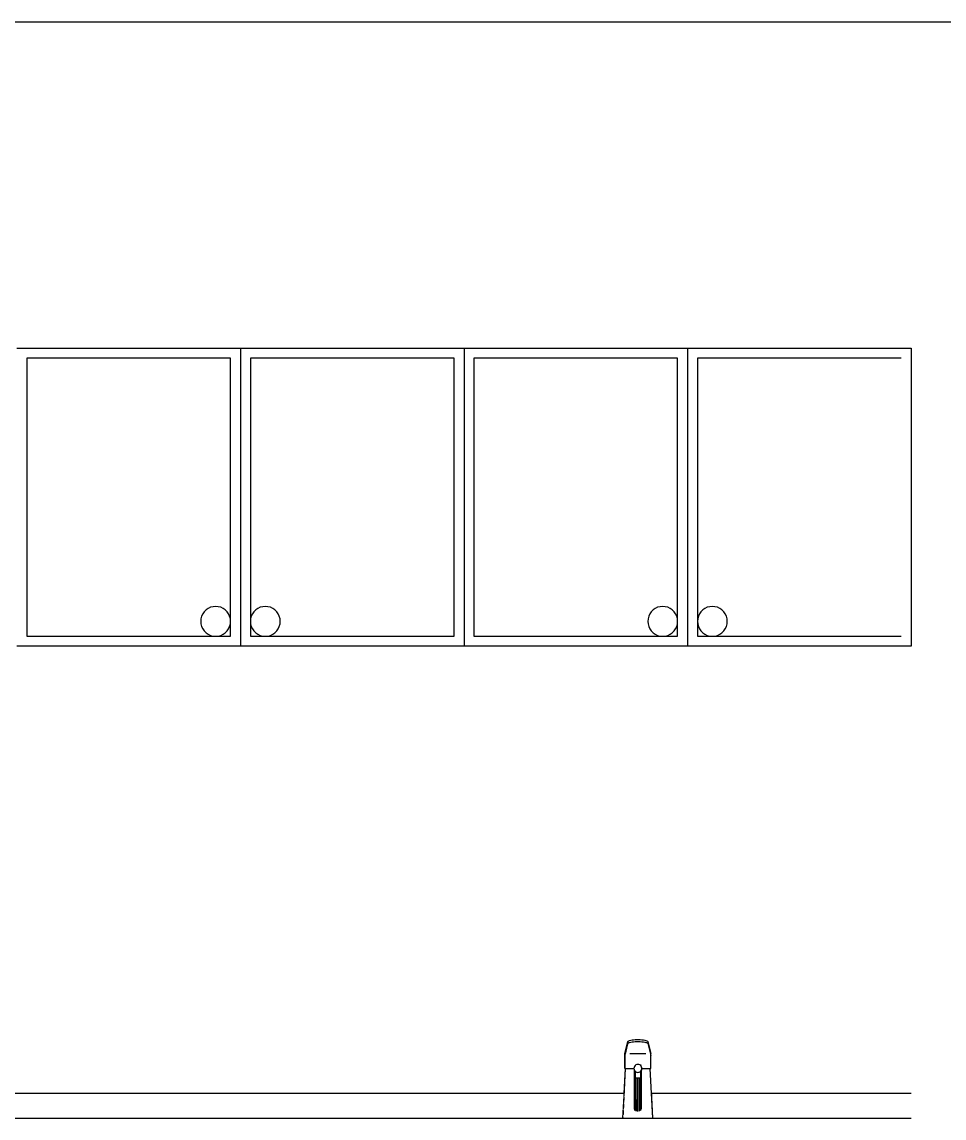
# Model space of a CAD drawing. Header units: millimetres. Extents: x 3103 to 179340, y -10977 to 70536.
# Drawn here: x 108175 to 110032, y 25133 to 27340 of the extents above; entities that cross this region are included whole.
import ezdxf

# ---------------------------------------------------------------- set-up
doc = ezdxf.new("R2010")
doc.units = ezdxf.units.MM
doc.header["$LTSCALE"] = 0.5
doc.set_wipeout_variables(frame=1)
doc.layers.add('MEBEL', color=1, linetype='Continuous')

msp = doc.modelspace()

# ---------------------------------------------------------------- linework, layer by layer
at = {"layer": 'MEBEL'}
for p, q in [((108165.3, 26683.4), (108615.3, 26683.4)), ((108615.3, 26683.4), (108615.3, 26083.4)), ((108615.3, 26683.4), (109065.3, 26683.4)), ((109065.3, 26683.4), (109065.3, 26083.4)), ((109065.3, 26683.4), (109515.3, 26683.4)), ((109515.3, 26683.4), (109515.3, 26083.4)), ((109515.3, 26683.4), (109965.3, 26683.4)), ((109965.3, 26683.4), (109965.3, 26083.4)), ((108615.3, 26083.4), (108165.3, 26083.4)), ((109065.3, 26083.4), (108615.3, 26083.4)), ((109515.3, 26083.4), (109065.3, 26083.4)), ((109965.3, 26083.4), (109515.3, 26083.4))]:
    msp.add_line(p, q, dxfattribs=at)

# ---------------------------------------------------------------- wipeouts: each hides what was drawn before it
for points in [[(109495.3, 26663.4), (109085.3, 26663.4), (109085.3, 26103.4), (109465.3, 26103.4), (109460.1, 26103.8), (109455.1, 26105.2), (109450.3, 26107.4), (109446, 26110.4), (109442.3, 26114.1), (109439.3, 26118.4), (109437.1, 26123.1), (109435.8, 26128.2), (109435.3, 26133.4), (109435.8, 26138.6), (109437.1, 26143.6), (109439.3, 26148.4), (109442.3, 26152.6), (109446, 26156.3), (109450.3, 26159.3), (109455.1, 26161.6), (109460.1, 26162.9), (109465.3, 26163.4), (109470.5, 26162.9), (109475.6, 26161.6), (109480.3, 26159.3), (109484.6, 26156.3), (109488.3, 26152.6), (109491.3, 26148.4), (109493.5, 26143.6), (109494.9, 26138.6), (109495.3, 26133.4)], [(109535.3, 26663.4), (109535.3, 26133.4), (109535.8, 26138.6), (109537.1, 26143.6), (109539.3, 26148.4), (109542.3, 26152.6), (109546, 26156.3), (109550.3, 26159.3), (109555.1, 26161.6), (109560.1, 26162.9), (109565.3, 26163.4), (109570.5, 26162.9), (109575.6, 26161.6), (109580.3, 26159.3), (109584.6, 26156.3), (109588.3, 26152.6), (109591.3, 26148.4), (109593.5, 26143.6), (109594.9, 26138.6), (109595.3, 26133.4), (109594.9, 26128.2), (109593.5, 26123.1), (109591.3, 26118.4), (109588.3, 26114.1), (109584.6, 26110.4), (109580.3, 26107.4), (109575.6, 26105.2), (109570.5, 26103.8), (109565.3, 26103.4), (109945.3, 26103.4), (109945.3, 26663.4)], [(108570.5, 26103.8), (108565.3, 26103.4), (108595.3, 26103.4), (108595.3, 26133.4), (108594.9, 26128.2), (108593.5, 26123.1), (108591.3, 26118.4), (108588.3, 26114.1), (108584.6, 26110.4), (108580.3, 26107.4), (108575.6, 26105.2)], [(108635.8, 26128.2), (108635.3, 26133.4), (108635.3, 26103.4), (108665.3, 26103.4), (108660.1, 26103.8), (108655.1, 26105.2), (108650.3, 26107.4), (108646, 26110.4), (108642.3, 26114.1), (108639.3, 26118.4), (108637.1, 26123.1)], [(109389.3, 25263.4), (109389.3, 25259.4), (109395.3, 25283.4), (109395.3, 25283.7), (109395.3, 25287.2)], [(109387.8, 25183.4), (107295.3, 25183.4), (107295.3, 25133.4), (107565.3, 25133.4), (107565.3, 25143.4), (107590.3, 25143.4), (107590.3, 25153.4), (107587.7, 25153.4), (107587.7, 25163.4), (108142.9, 25163.4), (108142.9, 25153.4), (108140.3, 25153.4), (108140.3, 25143.4), (108165.3, 25143.4), (108165.3, 25133.4), (109385.3, 25133.4)], [(109422.3, 25192.4), (109422.3, 25152.6), (109422.8, 25154.6)], [(109965.3, 25183.4), (109442.8, 25183.4), (109445.3, 25133.4), (109965.3, 25133.4)]]:
    msp.add_wipeout(points).dxf.layer = 'MEBEL'

# ---------------------------------------------------------------- next in the draw order: linework, layer by layer
for p, q in [((109495.3, 26663.4), (109085.3, 26663.4)), ((109085.3, 26663.4), (109085.3, 26103.4)), ((109945.3, 26663.4), (109535.3, 26663.4))]:
    msp.add_line(p, q, dxfattribs=at)

# ---------------------------------------------------------------- next in the draw order: wipeouts: each hides what was drawn before it
for points in [[(108595.3, 26663.4), (108185.3, 26663.4), (108185.3, 26103.4), (108565.3, 26103.4), (108560.1, 26103.8), (108555.1, 26105.2), (108550.3, 26107.4), (108546, 26110.4), (108542.3, 26114.1), (108539.3, 26118.4), (108537.1, 26123.1), (108535.8, 26128.2), (108535.3, 26133.4), (108535.8, 26138.6), (108537.1, 26143.6), (108539.3, 26148.4), (108542.3, 26152.6), (108546, 26156.3), (108550.3, 26159.3), (108555.1, 26161.6), (108560.1, 26162.9), (108565.3, 26163.4), (108570.5, 26162.9), (108575.6, 26161.6), (108580.3, 26159.3), (108584.6, 26156.3), (108588.3, 26152.6), (108591.3, 26148.4), (108593.5, 26143.6), (108594.9, 26138.6), (108595.3, 26133.4)], [(108635.3, 26663.4), (108635.3, 26133.4), (108635.8, 26138.6), (108637.1, 26143.6), (108639.3, 26148.4), (108642.3, 26152.6), (108646, 26156.3), (108650.3, 26159.3), (108655.1, 26161.6), (108660.1, 26162.9), (108665.3, 26163.4), (108670.5, 26162.9), (108675.6, 26161.6), (108680.3, 26159.3), (108684.6, 26156.3), (108688.3, 26152.6), (108691.3, 26148.4), (108693.5, 26143.6), (108694.9, 26138.6), (108695.3, 26133.4), (108694.9, 26128.2), (108693.5, 26123.1), (108691.3, 26118.4), (108688.3, 26114.1), (108684.6, 26110.4), (108680.3, 26107.4), (108675.6, 26105.2), (108670.5, 26103.8), (108665.3, 26103.4), (109045.3, 26103.4), (109045.3, 26663.4)], [(109470.5, 26103.8), (109465.3, 26103.4), (109495.3, 26103.4), (109495.3, 26133.4), (109494.9, 26128.2), (109493.5, 26123.1), (109491.3, 26118.4), (109488.3, 26114.1), (109484.6, 26110.4), (109480.3, 26107.4), (109475.6, 26105.2)], [(109535.8, 26128.2), (109535.3, 26133.4), (109535.3, 26103.4), (109565.3, 26103.4), (109560.1, 26103.8), (109555.1, 26105.2), (109550.3, 26107.4), (109546, 26110.4), (109542.3, 26114.1), (109539.3, 26118.4), (109537.1, 26123.1)], [(109399, 25263.4), (109422, 25263.4), (109428.3, 25263.4), (109431.6, 25263.4), (109415.3, 25265.9)], [(109420.9, 25213.4), (109419.2, 25147.5), (109421.4, 25148.6), (109421.4, 25228.2), (109421.3, 25228.2), (109421.3, 25228), (109421.3, 25213.4), (109421.1, 25213.4)]]:
    msp.add_wipeout(points).dxf.layer = 'MEBEL'

# ---------------------------------------------------------------- next in the draw order: linework, layer by layer
for p, q in [((108595.3, 26663.4), (108185.3, 26663.4)), ((108185.3, 26663.4), (108185.3, 26103.4)), ((109045.3, 26663.4), (108635.3, 26663.4)), ((109045.3, 26103.4), (109045.3, 26663.4))]:
    msp.add_line(p, q, dxfattribs=at)

# ---------------------------------------------------------------- next in the draw order: wipeouts: each hides what was drawn before it
for points in [[(108535.8, 26138.6), (108535.3, 26133.4), (108535.8, 26128.2), (108537.1, 26123.1), (108539.3, 26118.4), (108542.3, 26114.1), (108546, 26110.4), (108550.3, 26107.4), (108555.1, 26105.2), (108560.1, 26103.8), (108565.3, 26103.4), (108570.5, 26103.8), (108575.6, 26105.2), (108580.3, 26107.4), (108584.6, 26110.4), (108588.3, 26114.1), (108591.3, 26118.4), (108593.5, 26123.1), (108594.9, 26128.2), (108595.3, 26133.4), (108594.9, 26138.6), (108593.5, 26143.6), (108591.3, 26148.4), (108588.3, 26152.6), (108584.6, 26156.3), (108580.3, 26159.3), (108575.6, 26161.6), (108570.5, 26162.9), (108565.3, 26163.4), (108560.1, 26162.9), (108555.1, 26161.6), (108550.3, 26159.3), (108546, 26156.3), (108542.3, 26152.6), (108539.3, 26148.4), (108537.1, 26143.6)], [(108635.8, 26138.6), (108635.3, 26133.4), (108635.8, 26128.2), (108637.1, 26123.1), (108639.3, 26118.4), (108642.3, 26114.1), (108646, 26110.4), (108650.3, 26107.4), (108655.1, 26105.2), (108660.1, 26103.8), (108665.3, 26103.4), (108670.5, 26103.8), (108675.6, 26105.2), (108680.3, 26107.4), (108684.6, 26110.4), (108688.3, 26114.1), (108691.3, 26118.4), (108693.5, 26123.1), (108694.9, 26128.2), (108695.3, 26133.4), (108694.9, 26138.6), (108693.5, 26143.6), (108691.3, 26148.4), (108688.3, 26152.6), (108684.6, 26156.3), (108680.3, 26159.3), (108675.6, 26161.6), (108670.5, 26162.9), (108665.3, 26163.4), (108660.1, 26162.9), (108655.1, 26161.6), (108650.3, 26159.3), (108646, 26156.3), (108642.3, 26152.6), (108639.3, 26148.4), (108637.1, 26143.6)], [(109435.8, 26138.6), (109435.3, 26133.4), (109435.8, 26128.2), (109437.1, 26123.1), (109439.3, 26118.4), (109442.3, 26114.1), (109446, 26110.4), (109450.3, 26107.4), (109455.1, 26105.2), (109460.1, 26103.8), (109465.3, 26103.4), (109470.5, 26103.8), (109475.6, 26105.2), (109480.3, 26107.4), (109484.6, 26110.4), (109488.3, 26114.1), (109491.3, 26118.4), (109493.5, 26123.1), (109494.9, 26128.2), (109495.3, 26133.4), (109494.9, 26138.6), (109493.5, 26143.6), (109491.3, 26148.4), (109488.3, 26152.6), (109484.6, 26156.3), (109480.3, 26159.3), (109475.6, 26161.6), (109470.5, 26162.9), (109465.3, 26163.4), (109460.1, 26162.9), (109455.1, 26161.6), (109450.3, 26159.3), (109446, 26156.3), (109442.3, 26152.6), (109439.3, 26148.4), (109437.1, 26143.6)], [(109535.8, 26138.6), (109535.3, 26133.4), (109535.8, 26128.2), (109537.1, 26123.1), (109539.3, 26118.4), (109542.3, 26114.1), (109546, 26110.4), (109550.3, 26107.4), (109555.1, 26105.2), (109560.1, 26103.8), (109565.3, 26103.4), (109570.5, 26103.8), (109575.6, 26105.2), (109580.3, 26107.4), (109584.6, 26110.4), (109588.3, 26114.1), (109591.3, 26118.4), (109593.5, 26123.1), (109594.9, 26128.2), (109595.3, 26133.4), (109594.9, 26138.6), (109593.5, 26143.6), (109591.3, 26148.4), (109588.3, 26152.6), (109584.6, 26156.3), (109580.3, 26159.3), (109575.6, 26161.6), (109570.5, 26162.9), (109565.3, 26163.4), (109560.1, 26162.9), (109555.1, 26161.6), (109550.3, 26159.3), (109546, 26156.3), (109542.3, 26152.6), (109539.3, 26148.4), (109537.1, 26143.6)], [(109389.8, 25261.2), (109389.3, 25259.4), (109390.2, 25260.7), (109392.8, 25262)], [(109415.3, 25213.4), (109415.3, 25146.8), (109415.8, 25146.9), (109418.3, 25213.4), (109416.9, 25213.4)]]:
    msp.add_wipeout(points).dxf.layer = 'MEBEL'

# ---------------------------------------------------------------- next in the draw order: linework, layer by layer
for p, q in [((108595.3, 26103.4), (108595.3, 26663.4)), ((108635.3, 26663.4), (108635.3, 26103.4)), ((109495.3, 26103.4), (109495.3, 26663.4)), ((109535.3, 26663.4), (109535.3, 26103.4)), ((108542.3, 26152.6), (108539.3, 26148.4)), ((108546, 26156.3), (108542.3, 26152.6)), ((108550.3, 26159.3), (108546, 26156.3)), ((108555.1, 26161.6), (108550.3, 26159.3)), ((108560.1, 26162.9), (108555.1, 26161.6)), ((108565.3, 26163.4), (108560.1, 26162.9)), ((108570.5, 26162.9), (108565.3, 26163.4)), ((108575.6, 26161.6), (108570.5, 26162.9)), ((108580.3, 26159.3), (108575.6, 26161.6)), ((108584.6, 26156.3), (108580.3, 26159.3)), ((108588.3, 26152.6), (108584.6, 26156.3)), ((108591.3, 26148.4), (108588.3, 26152.6)), ((108642.3, 26152.6), (108639.3, 26148.4)), ((108646, 26156.3), (108642.3, 26152.6)), ((108650.3, 26159.3), (108646, 26156.3)), ((108655.1, 26161.6), (108650.3, 26159.3)), ((108660.1, 26162.9), (108655.1, 26161.6)), ((108665.3, 26163.4), (108660.1, 26162.9)), ((108670.5, 26162.9), (108665.3, 26163.4)), ((108675.6, 26161.6), (108670.5, 26162.9)), ((108680.3, 26159.3), (108675.6, 26161.6)), ((108684.6, 26156.3), (108680.3, 26159.3)), ((108688.3, 26152.6), (108684.6, 26156.3)), ((108691.3, 26148.4), (108688.3, 26152.6)), ((109442.3, 26152.6), (109439.3, 26148.4)), ((109446, 26156.3), (109442.3, 26152.6)), ((109450.3, 26159.3), (109446, 26156.3)), ((109455.1, 26161.6), (109450.3, 26159.3)), ((109460.1, 26162.9), (109455.1, 26161.6)), ((109465.3, 26163.4), (109460.1, 26162.9)), ((109470.5, 26162.9), (109465.3, 26163.4)), ((109475.6, 26161.6), (109470.5, 26162.9)), ((109480.3, 26159.3), (109475.6, 26161.6)), ((109484.6, 26156.3), (109480.3, 26159.3)), ((109488.3, 26152.6), (109484.6, 26156.3)), ((109491.3, 26148.4), (109488.3, 26152.6)), ((109542.3, 26152.6), (109539.3, 26148.4)), ((109546, 26156.3), (109542.3, 26152.6)), ((109550.3, 26159.3), (109546, 26156.3)), ((109555.1, 26161.6), (109550.3, 26159.3)), ((109560.1, 26162.9), (109555.1, 26161.6)), ((109565.3, 26163.4), (109560.1, 26162.9)), ((109570.5, 26162.9), (109565.3, 26163.4)), ((109575.6, 26161.6), (109570.5, 26162.9)), ((109580.3, 26159.3), (109575.6, 26161.6)), ((109584.6, 26156.3), (109580.3, 26159.3)), ((109588.3, 26152.6), (109584.6, 26156.3)), ((109591.3, 26148.4), (109588.3, 26152.6)), ((108535.8, 26138.6), (108535.3, 26133.4)), ((108535.3, 26133.4), (108535.8, 26128.2)), ((108537.1, 26143.6), (108535.8, 26138.6)), ((108539.3, 26148.4), (108537.1, 26143.6)), ((108593.5, 26143.6), (108591.3, 26148.4)), ((108594.9, 26138.6), (108593.5, 26143.6)), ((108595.3, 26133.4), (108594.9, 26138.6)), ((108594.9, 26128.2), (108595.3, 26133.4)), ((108635.8, 26138.6), (108635.3, 26133.4)), ((108635.3, 26133.4), (108635.8, 26128.2)), ((108637.1, 26143.6), (108635.8, 26138.6)), ((108639.3, 26148.4), (108637.1, 26143.6)), ((108693.5, 26143.6), (108691.3, 26148.4)), ((108694.9, 26138.6), (108693.5, 26143.6)), ((108695.3, 26133.4), (108694.9, 26138.6)), ((108694.9, 26128.2), (108695.3, 26133.4)), ((109435.8, 26138.6), (109435.3, 26133.4)), ((109435.3, 26133.4), (109435.8, 26128.2)), ((109437.1, 26143.6), (109435.8, 26138.6)), ((109439.3, 26148.4), (109437.1, 26143.6)), ((109493.5, 26143.6), (109491.3, 26148.4)), ((109494.9, 26138.6), (109493.5, 26143.6)), ((109495.3, 26133.4), (109494.9, 26138.6)), ((109494.9, 26128.2), (109495.3, 26133.4)), ((109535.8, 26138.6), (109535.3, 26133.4)), ((109535.3, 26133.4), (109535.8, 26128.2)), ((109537.1, 26143.6), (109535.8, 26138.6)), ((109539.3, 26148.4), (109537.1, 26143.6)), ((109593.5, 26143.6), (109591.3, 26148.4)), ((109594.9, 26138.6), (109593.5, 26143.6)), ((109595.3, 26133.4), (109594.9, 26138.6)), ((109594.9, 26128.2), (109595.3, 26133.4)), ((108535.8, 26128.2), (108537.1, 26123.1)), ((108537.1, 26123.1), (108539.3, 26118.4)), ((108539.3, 26118.4), (108542.3, 26114.1)), ((108542.3, 26114.1), (108546, 26110.4)), ((108546, 26110.4), (108550.3, 26107.4)), ((108550.3, 26107.4), (108555.1, 26105.2)), ((108575.6, 26105.2), (108580.3, 26107.4)), ((108580.3, 26107.4), (108584.6, 26110.4)), ((108584.6, 26110.4), (108588.3, 26114.1)), ((108588.3, 26114.1), (108591.3, 26118.4)), ((108591.3, 26118.4), (108593.5, 26123.1)), ((108593.5, 26123.1), (108594.9, 26128.2)), ((108635.8, 26128.2), (108637.1, 26123.1)), ((108637.1, 26123.1), (108639.3, 26118.4)), ((108639.3, 26118.4), (108642.3, 26114.1)), ((108642.3, 26114.1), (108646, 26110.4)), ((108646, 26110.4), (108650.3, 26107.4)), ((108650.3, 26107.4), (108655.1, 26105.2)), ((108675.6, 26105.2), (108680.3, 26107.4)), ((108680.3, 26107.4), (108684.6, 26110.4)), ((108684.6, 26110.4), (108688.3, 26114.1)), ((108688.3, 26114.1), (108691.3, 26118.4)), ((108691.3, 26118.4), (108693.5, 26123.1)), ((108693.5, 26123.1), (108694.9, 26128.2)), ((109435.8, 26128.2), (109437.1, 26123.1)), ((109437.1, 26123.1), (109439.3, 26118.4)), ((109439.3, 26118.4), (109442.3, 26114.1)), ((109442.3, 26114.1), (109446, 26110.4)), ((109446, 26110.4), (109450.3, 26107.4)), ((109450.3, 26107.4), (109455.1, 26105.2)), ((109475.6, 26105.2), (109480.3, 26107.4)), ((109480.3, 26107.4), (109484.6, 26110.4)), ((109484.6, 26110.4), (109488.3, 26114.1)), ((109488.3, 26114.1), (109491.3, 26118.4)), ((109491.3, 26118.4), (109493.5, 26123.1)), ((109493.5, 26123.1), (109494.9, 26128.2)), ((109535.8, 26128.2), (109537.1, 26123.1)), ((109537.1, 26123.1), (109539.3, 26118.4)), ((109539.3, 26118.4), (109542.3, 26114.1)), ((109542.3, 26114.1), (109546, 26110.4)), ((109546, 26110.4), (109550.3, 26107.4)), ((109550.3, 26107.4), (109555.1, 26105.2)), ((109575.6, 26105.2), (109580.3, 26107.4)), ((109580.3, 26107.4), (109584.6, 26110.4)), ((109584.6, 26110.4), (109588.3, 26114.1)), ((109588.3, 26114.1), (109591.3, 26118.4)), ((109591.3, 26118.4), (109593.5, 26123.1)), ((109593.5, 26123.1), (109594.9, 26128.2)), ((108185.3, 26103.4), (108595.3, 26103.4)), ((108555.1, 26105.2), (108560.1, 26103.8)), ((108560.1, 26103.8), (108565.3, 26103.4)), ((108565.3, 26103.4), (108570.5, 26103.8)), ((108570.5, 26103.8), (108575.6, 26105.2)), ((108635.3, 26103.4), (109045.3, 26103.4)), ((108655.1, 26105.2), (108660.1, 26103.8)), ((108660.1, 26103.8), (108665.3, 26103.4)), ((108665.3, 26103.4), (108670.5, 26103.8)), ((108670.5, 26103.8), (108675.6, 26105.2)), ((109085.3, 26103.4), (109495.3, 26103.4)), ((109455.1, 26105.2), (109460.1, 26103.8)), ((109460.1, 26103.8), (109465.3, 26103.4)), ((109465.3, 26103.4), (109470.5, 26103.8)), ((109470.5, 26103.8), (109475.6, 26105.2)), ((109535.3, 26103.4), (109945.3, 26103.4)), ((109555.1, 26105.2), (109560.1, 26103.8)), ((109560.1, 26103.8), (109565.3, 26103.4)), ((109565.3, 26103.4), (109570.5, 26103.8)), ((109570.5, 26103.8), (109575.6, 26105.2))]:
    msp.add_line(p, q, dxfattribs=at)

# ---------------------------------------------------------------- next in the draw order: wipeouts: each hides what was drawn before it
for points in [[(109399, 25263.4), (109396.9, 25263), (109396.9, 25233.4), (109402.3, 25233.4), (109402.3, 25263.4)], [(109415.3, 25145.5), (109415.3, 25143.4), (109418.8, 25147.1), (109418.4, 25147.1)]]:
    msp.add_wipeout(points).dxf.layer = 'MEBEL'

# ---------------------------------------------------------------- next in the draw order: wipeouts: each hides what was drawn before it
msp.add_wipeout([(109419.6, 25213.4), (109418.8, 25213.4), (109418.8, 25147.1), (109419.2, 25147.5), (109420.9, 25213.4), (109420.5, 25213.4)]).dxf.layer = 'MEBEL'

# ---------------------------------------------------------------- next in the draw order: wipeouts: each hides what was drawn before it
msp.add_wipeout([(109415.3, 25133.4), (109417.7, 25133.4), (109421.4, 25148.6), (109419.2, 25147.5), (109415.3, 25143.4)]).dxf.layer = 'MEBEL'

# ---------------------------------------------------------------- next in the draw order: wipeouts: each hides what was drawn before it
msp.add_wipeout([(109415.3, 25146.8), (109415.3, 25145.5), (109418.4, 25147.1)]).dxf.layer = 'MEBEL'

# ---------------------------------------------------------------- next in the draw order: wipeouts: each hides what was drawn before it
msp.add_wipeout([(109421.4, 25148.9), (109421.4, 25148.6), (109421.5, 25149.3), (109421.5, 25149.5)]).dxf.layer = 'MEBEL'

# ---------------------------------------------------------------- next in the draw order: wipeouts: each hides what was drawn before it
msp.add_wipeout([(109422.3, 25192.4), (109423.1, 25133.4), (109430.3, 25133.4), (109427.8, 25233.4), (109423.3, 25233.4), (109423, 25231.3), (109422.3, 25229.5)]).dxf.layer = 'MEBEL'

# ---------------------------------------------------------------- next in the draw order: wipeouts: each hides what was drawn before it
msp.add_wipeout([(109421.4, 25148.9), (109421.5, 25149.5), (109422.3, 25229.5), (109422.2, 25229.4), (109421.4, 25228.2)]).dxf.layer = 'MEBEL'

# ---------------------------------------------------------------- next in the draw order: wipeouts: each hides what was drawn before it
for points in [[(109428.3, 25233.4), (109433.7, 25233.4), (109433.7, 25263), (109431.6, 25263.4), (109428.3, 25263.4)], [(109421.5, 25149.3), (109417.7, 25133.4), (109423.1, 25133.4), (109422.8, 25154.6), (109422.3, 25152.6), (109422.3, 25151.1), (109422.3, 25151)]]:
    msp.add_wipeout(points).dxf.layer = 'MEBEL'

# ---------------------------------------------------------------- next in the draw order: wipeouts: each hides what was drawn before it
for points in [[(109433.7, 25263), (109420.1, 25266.6), (109415.3, 25265.9)], [(109407.8, 25151.8), (109408.5, 25150.3), (109408.3, 25151), (109408.3, 25151.1), (109408.3, 25192.4)], [(109421.5, 25149.5), (109421.5, 25149.3), (109422.3, 25151), (109422.3, 25151.1)]]:
    msp.add_wipeout(points).dxf.layer = 'MEBEL'

# ---------------------------------------------------------------- next in the draw order: wipeouts: each hides what was drawn before it
for points in [[(109420.1, 25266.6), (109415.3, 25267.8), (109396.9, 25263)], [(109437.8, 25262), (109433.7, 25263), (109433.7, 25233.4), (109437.8, 25233.4)], [(109412.3, 25147), (109415.3, 25146.8), (109415.3, 25213.4), (109414.8, 25213.4)]]:
    msp.add_wipeout(points).dxf.layer = 'MEBEL'

# ---------------------------------------------------------------- next in the draw order: wipeouts: each hides what was drawn before it
for points in [[(109437.8, 25262), (109422, 25269.6), (109415.3, 25267.8)], [(109396.9, 25263), (109392.8, 25262), (109392.8, 25233.4), (109396.9, 25233.4)], [(109415.3, 25146.3), (109415.3, 25146.8), (109412.3, 25147)]]:
    msp.add_wipeout(points).dxf.layer = 'MEBEL'

# ---------------------------------------------------------------- next in the draw order: wipeouts: each hides what was drawn before it
for points in [[(109422, 25269.6), (109395.1, 25282.6), (109389.8, 25261.2)], [(109437.8, 25233.4), (109440.4, 25233.4), (109440.4, 25260.7), (109437.8, 25262)], [(109412.3, 25213.4), (109411.8, 25213.4), (109411.8, 25147.1), (109412.3, 25147), (109414.8, 25213.4), (109413.8, 25213.4)]]:
    msp.add_wipeout(points).dxf.layer = 'MEBEL'

# ---------------------------------------------------------------- next in the draw order: wipeouts: each hides what was drawn before it
for points in [[(109440.4, 25260.7), (109423, 25287.1), (109420.2, 25287.3), (109416.7, 25287.4), (109413.2, 25287.4), (109409.8, 25287.3), (109406.5, 25287), (109403.5, 25286.7), (109400.9, 25286.2), (109398.7, 25285.7), (109397, 25285.1), (109395.8, 25284.4), (109395.3, 25283.7), (109395.3, 25283.4), (109395.1, 25282.6)], [(109415.3, 25145.3), (109415.3, 25146.3), (109411.8, 25147.1)]]:
    msp.add_wipeout(points).dxf.layer = 'MEBEL'

# ---------------------------------------------------------------- next in the draw order: wipeouts: each hides what was drawn before it
for points in [[(109395.3, 25283.7), (109395.8, 25284.4), (109395.8, 25288.4), (109395.3, 25287.7)], [(109390.2, 25233.4), (109392.8, 25233.4), (109392.8, 25262), (109390.2, 25260.7)], [(109440.4, 25233.4), (109441.3, 25233.4), (109441.3, 25259.4), (109440.4, 25260.7)], [(109409.7, 25148.2), (109411.8, 25147.1), (109411.8, 25213.4), (109411.4, 25213.4)]]:
    msp.add_wipeout(points).dxf.layer = 'MEBEL'

# ---------------------------------------------------------------- next in the draw order: wipeouts: each hides what was drawn before it
for points in [[(109395.8, 25284.4), (109397, 25285.1), (109397, 25289.1), (109395.8, 25288.4)], [(109441.3, 25259.4), (109435.3, 25283.4), (109435.3, 25283.8), (109434.6, 25284.5), (109433.4, 25285.2), (109431.6, 25285.8), (109429.3, 25286.3), (109426.6, 25286.8), (109423.5, 25287.1), (109423, 25287.1)], [(109389.3, 25233.4), (109390.2, 25233.4), (109390.2, 25260.7), (109389.3, 25259.4)], [(109444.3, 25133.4), (109445.3, 25133.4), (109440.3, 25233.4), (109439.5, 25233.4)], [(109415.3, 25142.2), (109415.3, 25145.3), (109409.7, 25148.2)]]:
    msp.add_wipeout(points).dxf.layer = 'MEBEL'

# ---------------------------------------------------------------- next in the draw order: wipeouts: each hides what was drawn before it
for points in [[(109397, 25285.1), (109398.7, 25285.7), (109398.7, 25289.7), (109397, 25289.1)], [(109435.3, 25283.4), (109441.3, 25259.4), (109441.3, 25263.4), (109435.3, 25287.4)], [(109409.3, 25148.6), (109409.7, 25148.2), (109411.4, 25213.4), (109411.1, 25213.4), (109409.3, 25213.4), (109409.3, 25228.2), (109409.3, 25228.2)], [(109441.3, 25133.4), (109444.3, 25133.4), (109439.5, 25233.4), (109437, 25233.4)]]:
    msp.add_wipeout(points).dxf.layer = 'MEBEL'

# ---------------------------------------------------------------- next in the draw order: wipeouts: each hides what was drawn before it
for points in [[(109400.9, 25286.2), (109403.5, 25286.7), (109403.5, 25290.7), (109400.9, 25290.2)], [(109434.6, 25284.5), (109435.3, 25283.8), (109435.3, 25287.8), (109434.6, 25288.5)], [(109430.3, 25133.4), (109436.5, 25133.4), (109433, 25233.4), (109427.8, 25233.4)], [(109415.3, 25135.7), (109415.3, 25142.2), (109409.3, 25148.6)]]:
    msp.add_wipeout(points).dxf.layer = 'MEBEL'

# ---------------------------------------------------------------- next in the draw order: linework, layer by layer
for p, q in [((109441.3, 25233.4), (109441.3, 25263.4)), ((109445.3, 25133.4), (109440.3, 25233.4)), ((109440.4, 25233.4), (109441.3, 25233.4)), ((109442.8, 25183.4), (109965.3, 25183.4))]:
    msp.add_line(p, q, dxfattribs=at)

# ---------------------------------------------------------------- next in the draw order: wipeouts: each hides what was drawn before it
for points in [[(109403.5, 25286.7), (109406.5, 25287), (109406.5, 25291), (109403.5, 25290.7)], [(109433.4, 25285.2), (109434.6, 25284.5), (109434.6, 25288.5), (109433.4, 25289.2)], [(109422, 25263.4), (109422, 25237.6), (109422.2, 25237.4), (109423, 25235.4), (109423.3, 25233.4), (109428.3, 25233.4), (109428.3, 25263.4)], [(109409.2, 25228.3), (109408.5, 25150.3), (109409.3, 25148.6), (109409.3, 25228.2)]]:
    msp.add_wipeout(points).dxf.layer = 'MEBEL'

# ---------------------------------------------------------------- next in the draw order: linework, layer by layer
for p, q in [((109395.3, 25283.7), (109395.3, 25287.7)), ((109395.3, 25283.4), (109395.3, 25283.7)), ((109437.8, 25233.4), (109440.4, 25233.4))]:
    msp.add_line(p, q, dxfattribs=at)

# ---------------------------------------------------------------- next in the draw order: wipeouts: each hides what was drawn before it
for points in [[(109406.5, 25287), (109409.8, 25287.3), (109409.8, 25291.3), (109406.5, 25291)], [(109431.6, 25285.8), (109433.4, 25285.2), (109433.4, 25289.2), (109431.6, 25289.8)], [(109408.5, 25150.3), (109408.5, 25150.4), (109408.3, 25151.1), (109408.3, 25151)]]:
    msp.add_wipeout(points).dxf.layer = 'MEBEL'

# ---------------------------------------------------------------- next in the draw order: linework, layer by layer
for p, q in [((109395.3, 25287.7), (109395.8, 25288.4)), ((109395.3, 25283.7), (109395.8, 25284.4)), ((109395.8, 25288.4), (109397, 25289.1)), ((109395.8, 25284.4), (109397, 25285.1)), ((109397, 25289.1), (109398.7, 25289.7)), ((109397, 25285.1), (109398.7, 25285.7))]:
    msp.add_line(p, q, dxfattribs=at)

# ---------------------------------------------------------------- next in the draw order: wipeouts: each hides what was drawn before it
for points in [[(109429.3, 25286.3), (109431.6, 25285.8), (109431.6, 25289.8), (109429.3, 25290.3)], [(109402.8, 25233.4), (109400.3, 25133.4), (109407.6, 25133.4), (109408.3, 25192.4), (109408.3, 25229.5), (109407.6, 25231.3), (109407.3, 25233.4)]]:
    msp.add_wipeout(points).dxf.layer = 'MEBEL'

# ---------------------------------------------------------------- next in the draw order: wipeouts: each hides what was drawn before it
for points in [[(109426.6, 25286.8), (109429.3, 25286.3), (109429.3, 25290.3), (109426.6, 25290.8)], [(109385.3, 25133.4), (109386.3, 25133.4), (109391.2, 25233.4), (109390.3, 25233.4)], [(109408.3, 25151.1), (109408.5, 25150.4), (109409.2, 25228.3), (109408.4, 25229.4), (109408.3, 25229.5)]]:
    msp.add_wipeout(points).dxf.layer = 'MEBEL'

# ---------------------------------------------------------------- next in the draw order: wipeouts: each hides what was drawn before it
for points in [[(109423.5, 25287.1), (109426.6, 25286.8), (109426.6, 25290.8), (109423.5, 25291.1)], [(109386.3, 25133.4), (109389.3, 25133.4), (109393.7, 25233.4), (109391.2, 25233.4)]]:
    msp.add_wipeout(points).dxf.layer = 'MEBEL'

# ---------------------------------------------------------------- next in the draw order: linework, layer by layer
for p, q in [((109434.6, 25288.5), (109435.3, 25287.8)), ((109434.6, 25284.5), (109435.3, 25283.8)), ((109435.3, 25287.8), (109435.3, 25287.4)), ((109435.3, 25287.4), (109441.3, 25263.4)), ((109435.3, 25283.8), (109435.3, 25283.4)), ((109435.3, 25283.4), (109441.3, 25259.4))]:
    msp.add_line(p, q, dxfattribs=at)

# ---------------------------------------------------------------- next in the draw order: wipeouts: each hides what was drawn before it
for points in [[(109420.2, 25287.3), (109423.5, 25287.1), (109423.5, 25291.1), (109420.2, 25291.3)], [(109389.3, 25133.4), (109394.1, 25133.4), (109397.6, 25233.4), (109393.7, 25233.4)]]:
    msp.add_wipeout(points).dxf.layer = 'MEBEL'

# ---------------------------------------------------------------- next in the draw order: linework, layer by layer
for p, q in [((109431.6, 25289.8), (109433.4, 25289.2)), ((109431.6, 25285.8), (109433.4, 25285.2)), ((109433.4, 25289.2), (109434.6, 25288.5)), ((109433.4, 25285.2), (109434.6, 25284.5))]:
    msp.add_line(p, q, dxfattribs=at)

# ---------------------------------------------------------------- next in the draw order: wipeouts: each hides what was drawn before it
for points in [[(109409.8, 25287.3), (109413.2, 25287.4), (109413.2, 25291.4), (109409.8, 25291.3)], [(109394.1, 25133.4), (109400.3, 25133.4), (109402.8, 25233.4), (109397.6, 25233.4)]]:
    msp.add_wipeout(points).dxf.layer = 'MEBEL'

# ---------------------------------------------------------------- next in the draw order: linework, layer by layer
for p, q in [((109398.7, 25289.7), (109400.9, 25290.2)), ((109398.7, 25285.7), (109400.9, 25286.2)), ((109389.3, 25233.4), (109389.3, 25263.4)), ((109385.3, 25133.4), (109390.3, 25233.4)), ((109389.3, 25233.4), (109390.2, 25233.4)), ((107295.3, 25183.4), (109387.8, 25183.4)), ((107295.3, 25133.4), (109965.3, 25133.4))]:
    msp.add_line(p, q, dxfattribs=at)

# ---------------------------------------------------------------- next in the draw order: wipeouts: each hides what was drawn before it
for points in [[(109416.7, 25287.4), (109420.2, 25287.3), (109420.2, 25291.3), (109416.7, 25291.4)], [(109402.3, 25233.4), (109407.3, 25233.4), (109407.6, 25235.4), (109408.4, 25237.4), (109408.6, 25237.6), (109408.6, 25263.4), (109402.3, 25263.4)]]:
    msp.add_wipeout(points).dxf.layer = 'MEBEL'

# ---------------------------------------------------------------- next in the draw order: linework, layer by layer
for p, q in [((109429.3, 25290.3), (109431.6, 25289.8)), ((109389.3, 25263.4), (109395.3, 25287.2)), ((109389.3, 25259.4), (109395.3, 25283.4)), ((109429.3, 25286.3), (109431.6, 25285.8)), ((109390.2, 25233.4), (109392.8, 25233.4))]:
    msp.add_line(p, q, dxfattribs=at)

# ---------------------------------------------------------------- next in the draw order: wipeouts: each hides what was drawn before it
for points in [[(109413.2, 25287.4), (109416.7, 25287.4), (109416.7, 25291.4), (109413.2, 25291.4)], [(109415.3, 25263.4), (109408.6, 25263.4), (109408.6, 25237.6), (109409.7, 25239), (109411.3, 25240.3), (109413.2, 25241.1), (109415.3, 25241.4)]]:
    msp.add_wipeout(points).dxf.layer = 'MEBEL'

# ---------------------------------------------------------------- next in the draw order: linework, layer by layer
for p, q in [((109400.9, 25290.2), (109403.5, 25290.7)), ((109403.5, 25290.7), (109406.5, 25291)), ((109406.5, 25291), (109409.8, 25291.3)), ((109409.8, 25291.3), (109413.2, 25291.4)), ((109413.2, 25291.4), (109416.7, 25291.4)), ((109416.7, 25291.4), (109420.2, 25291.3)), ((109420.2, 25291.3), (109423.5, 25291.1)), ((109423.5, 25291.1), (109426.6, 25290.8)), ((109426.6, 25290.8), (109429.3, 25290.3)), ((109400.9, 25286.2), (109403.5, 25286.7)), ((109403.5, 25286.7), (109406.5, 25287)), ((109406.5, 25287), (109409.8, 25287.3)), ((109409.8, 25287.3), (109413.2, 25287.4)), ((109413.2, 25287.4), (109416.7, 25287.4)), ((109416.7, 25287.4), (109420.2, 25287.3)), ((109420.2, 25287.3), (109423.5, 25287.1)), ((109423.5, 25287.1), (109426.6, 25286.8)), ((109426.6, 25286.8), (109429.3, 25286.3)), ((109399, 25263.4), (109402.3, 25263.4))]:
    msp.add_line(p, q, dxfattribs=at)

# ---------------------------------------------------------------- next in the draw order: wipeouts: each hides what was drawn before it
msp.add_wipeout([(109415.3, 25263.4), (109415.3, 25241.4), (109417.4, 25241.1), (109419.3, 25240.3), (109421, 25239), (109422, 25237.6), (109422, 25263.4)]).dxf.layer = 'MEBEL'

# ---------------------------------------------------------------- next in the draw order: linework, layer by layer
for p, q in [((109402.3, 25263.4), (109408.6, 25263.4)), ((109408.6, 25263.4), (109415.3, 25263.4)), ((109415.3, 25263.4), (109422, 25263.4)), ((109422, 25263.4), (109428.3, 25263.4)), ((109428.3, 25263.4), (109431.6, 25263.4))]:
    msp.add_line(p, q, dxfattribs=at)

# ---------------------------------------------------------------- next in the draw order: wipeouts: each hides what was drawn before it
for points in [[(109409.3, 25213.4), (109409.5, 25213.4), (109409.5, 25227.9), (109409.3, 25228.2)], [(109421.1, 25213.4), (109421.3, 25213.4), (109421.3, 25228.2), (109421.1, 25227.9)]]:
    msp.add_wipeout(points).dxf.layer = 'MEBEL'

# ---------------------------------------------------------------- next in the draw order: wipeouts: each hides what was drawn before it
msp.add_wipeout([(109420.5, 25213.4), (109421.1, 25213.4), (109421.1, 25227.9), (109421, 25227.7), (109420.5, 25227.4)]).dxf.layer = 'MEBEL'

# ---------------------------------------------------------------- next in the draw order: wipeouts: each hides what was drawn before it
msp.add_wipeout([(109409.5, 25213.4), (109410.1, 25213.4), (109410.1, 25227.4), (109409.7, 25227.7), (109409.5, 25227.9)]).dxf.layer = 'MEBEL'

# ---------------------------------------------------------------- next in the draw order: wipeouts: each hides what was drawn before it
msp.add_wipeout([(109419.6, 25213.4), (109420.5, 25213.4), (109420.5, 25227.4), (109419.6, 25226.6)]).dxf.layer = 'MEBEL'

# ---------------------------------------------------------------- next in the draw order: wipeouts: each hides what was drawn before it
msp.add_wipeout([(109410.1, 25213.4), (109411.1, 25213.4), (109411.1, 25226.6), (109410.1, 25227.4)]).dxf.layer = 'MEBEL'

# ---------------------------------------------------------------- next in the draw order: wipeouts: each hides what was drawn before it
msp.add_wipeout([(109418.3, 25213.4), (109419.6, 25213.4), (109419.6, 25226.6), (109419.3, 25226.4), (109418.3, 25226)]).dxf.layer = 'MEBEL'

# ---------------------------------------------------------------- next in the draw order: wipeouts: each hides what was drawn before it
msp.add_wipeout([(109411.1, 25213.4), (109412.3, 25213.4), (109412.3, 25226), (109411.3, 25226.4), (109411.1, 25226.6)]).dxf.layer = 'MEBEL'

# ---------------------------------------------------------------- next in the draw order: wipeouts: each hides what was drawn before it
msp.add_wipeout([(109416.9, 25213.4), (109418.3, 25213.4), (109418.3, 25226), (109417.4, 25225.6), (109416.9, 25225.6)]).dxf.layer = 'MEBEL'

# ---------------------------------------------------------------- next in the draw order: wipeouts: each hides what was drawn before it
msp.add_wipeout([(109412.3, 25213.4), (109413.8, 25213.4), (109413.8, 25225.6), (109413.2, 25225.6), (109412.3, 25226)]).dxf.layer = 'MEBEL'

# ---------------------------------------------------------------- next in the draw order: wipeouts: each hides what was drawn before it
msp.add_wipeout([(109416.9, 25225.6), (109415.3, 25225.4), (109415.3, 25213.4), (109416.9, 25213.4)]).dxf.layer = 'MEBEL'

# ---------------------------------------------------------------- next in the draw order: wipeouts: each hides what was drawn before it
msp.add_wipeout([(109413.8, 25213.4), (109415.3, 25213.4), (109415.3, 25225.4), (109413.8, 25225.6)]).dxf.layer = 'MEBEL'

# ---------------------------------------------------------------- next in the draw order: linework, layer by layer
for p, q in [((109409.5, 25213.4), (109409.3, 25213.4)), ((109410.1, 25213.4), (109409.5, 25213.4)), ((109411.1, 25213.4), (109410.1, 25213.4)), ((109412.3, 25213.4), (109411.1, 25213.4)), ((109411.8, 25147.1), (109411.8, 25213.4)), ((109413.8, 25213.4), (109412.3, 25213.4)), ((109415.3, 25213.4), (109413.8, 25213.4)), ((109415.3, 25146.8), (109415.3, 25213.4)), ((109416.9, 25213.4), (109415.3, 25213.4)), ((109418.3, 25213.4), (109416.9, 25213.4)), ((109419.6, 25213.4), (109418.3, 25213.4)), ((109418.8, 25147.1), (109418.8, 25213.4)), ((109420.5, 25213.4), (109419.6, 25213.4)), ((109421.1, 25213.4), (109420.5, 25213.4)), ((109421.3, 25213.4), (109421.1, 25213.4))]:
    msp.add_line(p, q, dxfattribs=at)

# ---------------------------------------------------------------- next in the draw order: wipeouts: each hides what was drawn before it
msp.add_wipeout([(109423, 25231.3), (109423.3, 25233.4), (109423, 25235.4), (109422.2, 25237.4), (109421, 25239), (109419.3, 25240.3), (109417.4, 25241.1), (109415.3, 25241.4), (109413.2, 25241.1), (109411.3, 25240.3), (109409.7, 25239), (109408.4, 25237.4), (109407.6, 25235.4), (109407.3, 25233.4), (109407.6, 25231.3), (109408.4, 25229.4), (109409.7, 25227.7), (109411.3, 25226.4), (109413.2, 25225.6), (109415.3, 25225.4), (109417.4, 25225.6), (109419.3, 25226.4), (109421, 25227.7), (109422.2, 25229.4)]).dxf.layer = 'MEBEL'

# ---------------------------------------------------------------- next in the draw order: linework, layer by layer
for p, q in [((109392.8, 25233.4), (109396.9, 25233.4)), ((109396.9, 25233.4), (109402.3, 25233.4)), ((109402.3, 25233.4), (109407.3, 25233.4)), ((109407.6, 25235.4), (109407.3, 25233.4)), ((109407.3, 25233.4), (109407.6, 25231.3)), ((109408.4, 25237.4), (109407.6, 25235.4)), ((109407.6, 25231.3), (109408.4, 25229.4)), ((109408.3, 25151), (109408.3, 25229.5)), ((109409.7, 25239), (109408.4, 25237.4)), ((109408.4, 25229.4), (109409.7, 25227.7)), ((109409.3, 25148.6), (109409.3, 25228.2)), ((109409.3, 25228.2), (109409.3, 25213.4)), ((109411.3, 25240.3), (109409.7, 25239)), ((109409.7, 25227.7), (109411.3, 25226.4)), ((109413.2, 25241.1), (109411.3, 25240.3)), ((109411.3, 25226.4), (109413.2, 25225.6)), ((109415.3, 25241.4), (109413.2, 25241.1)), ((109413.2, 25225.6), (109415.3, 25225.4)), ((109417.4, 25241.1), (109415.3, 25241.4)), ((109415.3, 25225.4), (109417.4, 25225.6)), ((109419.3, 25240.3), (109417.4, 25241.1)), ((109417.4, 25225.6), (109419.3, 25226.4)), ((109421, 25239), (109419.3, 25240.3)), ((109419.3, 25226.4), (109421, 25227.7)), ((109422.2, 25237.4), (109421, 25239)), ((109421, 25227.7), (109422.2, 25229.4)), ((109421.3, 25228.2), (109421.3, 25213.4)), ((109421.4, 25148.6), (109421.4, 25228.2)), ((109423, 25235.4), (109422.2, 25237.4)), ((109422.2, 25229.4), (109423, 25231.3)), ((109422.3, 25151), (109422.3, 25229.5)), ((109423.3, 25233.4), (109423, 25235.4)), ((109423, 25231.3), (109423.3, 25233.4)), ((109423.3, 25233.4), (109428.3, 25233.4)), ((109428.3, 25233.4), (109433.7, 25233.4)), ((109433.7, 25233.4), (109437.8, 25233.4))]:
    msp.add_line(p, q, dxfattribs=at)
msp.add_lwpolyline([(106491.9, 27340.2), (130548.4, 27340.2), (130548.4, 13303.3), (106491.9, 13303.3)], close=True, dxfattribs=at)

doc.saveas('drawing.dxf')
